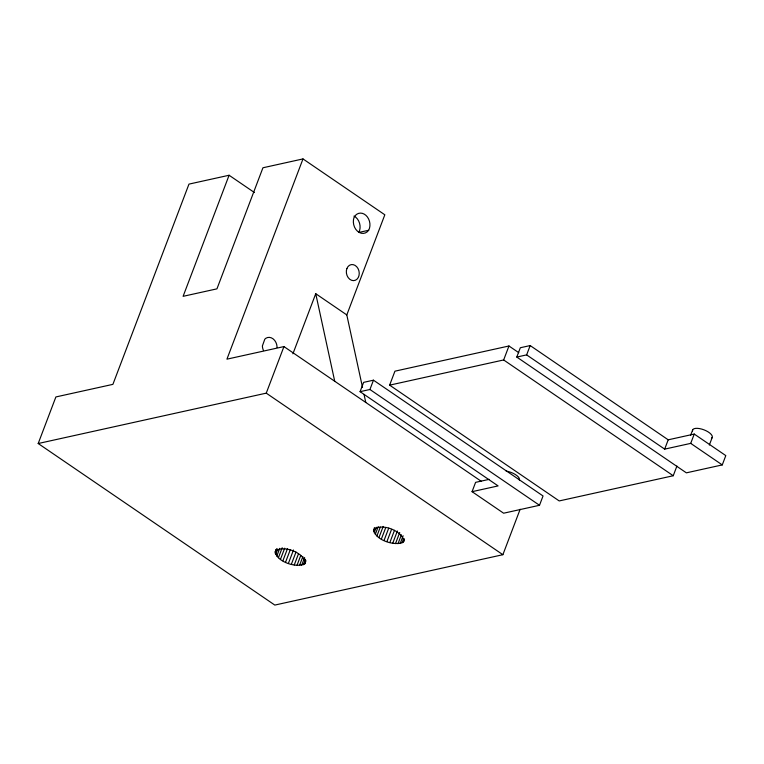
<?xml version="1.0" encoding="UTF-8"?>
<svg xmlns="http://www.w3.org/2000/svg" width="764" height="764" viewBox="0 0 764 764"><rect width="100%" height="100%" fill="white"/><g stroke="black" fill="none" stroke-linecap="round" stroke-linejoin="round"><path stroke-width="1.15" d="M277.036 347.524L277.065 347.028A9.225 7.248 77.5 0 0 265.776 338.318L264.793 339.216L262.386 345.958A9.225 7.248 77.5 0 0 263.532 350.59M520.15 509.244L502.884 554.702L274.82 605.078L38.2 443.521L55.887 396.946L112.9 384.359L188.966 184.114L229.095 175.252L254.422 192.538M229.095 175.252L183.102 296.327L216.947 288.849L262.94 167.774L302.993 158.922L384.827 214.799L346.799 314.921L362.528 387.472M302.993 158.922L226.927 359.166L283.941 346.579L481.377 481.377M38.2 443.521L266.254 393.145L283.941 346.579M292.918 353.789L315.742 293.71L346.799 314.921M274.983 551.789C282.537 544.121 304.101 552.582 305.504 563.011C298.227 569.581 272.547 560.843 275.823 549.564M275.04 553.107L276.721 548.667M275.642 554.568L277.752 549.02M276.788 556.125L279.739 548.361M278.421 557.71L282.212 547.731M280.483 559.277L284.695 548.189M282.9 560.766L287.531 548.571M285.583 562.123L290.215 549.927M288.439 563.307L293.491 549.994M291.361 564.252L296.002 552.057M294.255 564.949L298.466 553.862M472.066 491.672L498.109 485.914L360.073 391.674L363.616 382.363L373.462 380.185L543.042 495.97L539.508 505.281L503.619 513.207L472.066 491.672L475.6 482.351L489.189 479.353M296.995 565.36L300.787 555.38M299.507 565.465L302.878 556.593M301.675 565.274L304.626 557.519M360.073 391.674L369.929 389.497L373.462 380.185M303.442 564.787L305.552 559.248M304.731 564.023L305.992 560.7M676.914 466.069L673.237 475.743L559.21 500.936L389.63 385.151L394.931 371.18L508.958 345.987L518.756 352.672M373.481 530.025C381.045 522.366 402.599 530.827 404.003 541.256C396.736 547.826 371.056 539.088 374.322 527.809M373.539 531.352L374.799 528.019M374.15 532.814L376.251 527.265M375.286 534.361L378.237 526.606M376.919 535.956L380.291 527.084M378.982 537.522L383.194 526.434M381.398 539.012L385.61 527.924M384.082 540.368L388.714 528.172M386.937 541.542L391.569 529.347M389.869 542.497L394.501 530.302M392.753 543.185L397.385 530.99M395.504 543.596L399.715 532.508M398.006 543.71L401.377 534.838M400.183 543.519L403.125 535.755M401.94 543.032L403.631 538.601M403.23 542.268L404.5 538.945M389.63 385.151L503.657 359.959L508.958 345.987M516.789 357.055L520.322 347.744L530.178 345.567L668.204 439.816L694.247 434.057L725.8 455.602L722.266 464.913L686.368 472.84L516.789 357.055L526.635 354.888L664.67 449.127L690.713 443.378L722.266 464.913M526.635 354.888L530.178 345.567M664.67 449.127L668.204 439.816M690.608 435.279L692.652 429.912M690.713 443.378L694.247 434.057M709.336 445.04L712.191 437.514M368.678 230.27A10.858 8.519 77.5 0 1 357.437 231.186A10.858 8.519 77.5 0 1 354.095 217.272A10.763 8.452 77.5 0 1 365.889 215.305A10.763 8.452 77.5 0 1 368.678 230.27L358.832 232.437A10.763 8.452 77.5 0 0 353.99 216.088M503.657 359.959L673.237 475.743M369.929 389.497L539.508 505.281M266.254 393.145L502.884 554.702M364.027 394.386L365.775 402.447M315.742 293.71L334.718 381.246M506.169 471.101A10.486 4.164 20.8 0 1 519.367 480.107M692.547 431.02A10.486 4.164 20.8 0 1 704.102 429.893A10.486 4.164 20.8 0 1 711.427 438.374M346.885 268.556A8.127 6.379 77.5 0 0 353.445 280.636A8.127 6.379 77.5 0 0 358.029 268.565A8.127 6.379 77.5 0 0 346.885 268.556"/></g></svg>
